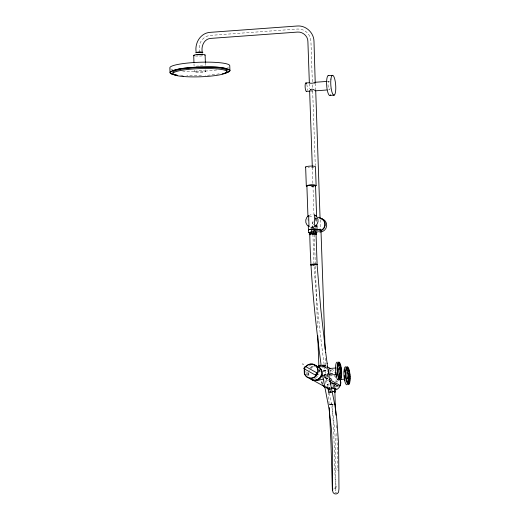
<?xml version="1.0" encoding="UTF-8"?>
<svg xmlns="http://www.w3.org/2000/svg" width="520" height="520" viewBox="0 0 520 520"><rect width="100%" height="100%" fill="white"/><g stroke="black" fill="none" stroke-linecap="round" stroke-linejoin="round"><path stroke-width="0.39" stroke-dasharray="2.6 1.95" d="M316.589 219.336L315.815 219.447L316.602 218.836M305.851 371.222L306.527 375.31M307.788 372.437L307.983 375.538M308.061 372.437L308.737 376.526M308.763 372.821L308.945 375.837L309.686 377.455M325.812 377.279L325.403 377.891L326.43 376.74L325.812 377.279L323.739 376.142L325.208 374.849L328.783 376.818L331.721 375.687M322.757 376.155L324.636 374.257L327.613 375.895M323.947 376.812L326.326 378.125L327.736 376.701M328.308 377.293L326.209 379.73A7.527 7.215 -61.1 0 0 325.364 383.519M328.127 377.923L327.184 378.872L326.326 378.125M323.668 376.097L325.137 374.81L328.686 373.555M323.739 375.596L326.293 373.965L328.016 373.594M314.502 83.674L314.99 83.272M315.699 227.682L314.802 228.02M313.865 84.019L314.23 83.791M333.86 488.28L336.187 487.701L337.675 488.358M309.199 216.951L313.32 215.579M308.627 215.566L311.675 214.5L313.293 214.597M312.546 90.298L311.058 90.864M315.536 218.322L316.251 218.133M315.042 217.38L315.679 217.191M333.457 386.737L334.88 386.432M328.731 373.984L326.995 374.348A7.085 6.786 -61.1 0 0 323.986 376.389M313.722 226.857L312.117 227.188L309.01 226.577M316.225 229.873L312.689 230.315M332.605 392.535L329.05 392.496L328.198 391.976L328.081 388.59L330.785 388.115M328.198 391.976L330.902 391.501M313.833 230.334L314.62 230.263M332.41 404.762L333.223 404.84L329.596 404.781L332.423 404.892M327.262 81.393L328.868 81.27M310.622 91.182L312.786 91.02M322.368 366.808L326.593 366.801M329.966 387.472A17.784 17.043 -61.1 0 1 329.459 387.517L328.51 387.589A7.085 6.786 -61.1 0 1 326.755 387.478M330.219 388.343L327.366 388.297A7.527 7.215 -61.1 0 1 326.157 387.946M324.584 380.946L325.293 380.939M328.081 388.59L328.933 389.11L331.065 389.135M331.168 392.503L329.108 392.379A3.049 0.461 -2 0 1 328.594 392.041L329.933 391.69A3.296 0.501 -2 0 1 331.5 391.553A3.139 0.474 -2 0 0 328.62 392.1A3.139 0.474 -2 0 0 331.168 392.503A3.296 0.501 -2 0 0 332.007 392.483M335.413 468.891L336.875 469.027M330.324 373.516L331.565 373.594A7.527 7.215 -61.1 0 1 333.346 374.205M313.762 228.208L310.453 227.364M335.985 486.642L336.765 486.863M310.55 227.435L311.857 228.15M331.546 369.096L335.094 371.053M324.519 366.951L326.651 368.128M330.2 370.084L334.464 372.431M324.356 375.596L325.358 376.149M324.331 377.299L328.38 379.951M328.484 380.731L324.935 378.775L327.697 378.573L327.444 371.475M308.744 370.103L309.445 370.487M306.033 374.218L308.25 375.447M326.151 387.29L327.971 388.291M326.196 388.018L329.231 389.695M329.407 383.923A4.394 0.663 -2 0 0 327.1 384.566L327.502 388.986M329.466 387.517L330.174 387.907L329.219 387.978A7.085 6.786 -61.1 0 1 325.786 387.29M330.239 378.04L332.007 379.632M329.959 377.878L331.721 379.476M333.457 384.651L334.932 385.885M324.636 374.257L325.208 374.849M327.1 384.566L327.62 384.878A4.394 0.663 -2 0 0 329.18 385.079M327.334 388.888L327.769 389.077A4.394 0.663 -2 0 0 331.5 389.304M315.244 218.186L315.815 219.447M322.361 384.248L321.737 382.882A7.085 6.786 -61.1 0 1 321.445 381.089M336.486 425.477L336.694 429.858M336.856 433.498L338.013 470.899M330.805 388.791L330.856 390.143M328.933 389.11L329.05 392.496M328.627 392.158L329.03 403.793M322.303 365.066A3.776 0.572 -2 0 1 326.04 365.515L326.222 370.591M325.436 358.215L325.695 365.508M315.452 83.259L315.718 90.779M320.249 219.726L320.561 228.508M325.124 365.547L325.299 370.624A2.853 0.429 -2 0 1 323.161 371.111M312.344 81.751L310.94 41.516A13.591 13.033 -60.9 0 0 297.31 29.042L210.516 35.373A12.084 11.544 -58 0 0 199.186 48.133L199.322 52.682M312.449 84.831L312.585 88.647M312.663 90.935L315.276 165.523M316.739 219.999L316.797 221.598M319.547 369.343L319.592 370.806M309.368 83.486L309.55 88.712M312.306 167.174L313.957 214.208M314.262 234.462L317.519 327.672M312.91 234.254L313.918 263.107M308.035 218.686L308.106 220.675M205.387 62.751L205.491 65.839M205.634 69.803L205.686 71.403A5.707 0.865 -2 0 1 197.028 72.416A5.707 0.865 -2 0 1 197.236 70.915A5.707 0.865 -2 0 1 205.686 71.403M194.006 63.876L194.083 66.189M194.22 70.155L194.279 71.754M321.295 365.176A3.425 0.52 -2 0 1 325.65 365.443A3.425 0.52 -2 0 1 322.361 366.151M314.457 234.611A3.139 0.474 -2 0 1 311.317 234.715M313.944 265.213A3.139 0.474 -2 0 1 312.383 265.2M332.189 404.424A374.394 89.934 84.9 0 1 334.841 469.684L335.485 489.625A26.494 0.592 88.2 0 0 335.803 477.951A62.972 2.815 89.7 0 1 335.654 451.341A318.689 301.405 -50.9 0 0 326.358 379.841L325.553 374.4A756.971 344.065 -87.5 0 1 314.028 265.506M315.263 265.252A3.133 0.689 -4.1 0 1 312.15 265.395M329.368 404.437A3.139 0.351 -3.5 0 1 333.548 404.027M318.519 230.744A3.425 0.52 -2 0 1 317.636 230.796M314.626 230.646A3.425 0.52 -2 0 1 314.535 230.133M336.596 492.434A3.081 2.905 -3.6 0 1 334.978 492.609M329.361 404.313A3.139 0.474 -2 0 1 333.548 403.949M219.135 73.82A27.092 4.095 -2 0 1 205.348 75.413M201.461 75.621A27.092 4.095 -2 0 1 186.784 75.608M183.105 75.361A27.092 4.095 -2 0 1 180.135 75.043M195.871 66.293A5.707 0.865 -2 0 1 202.774 65.943M314.243 186.114A4.323 0.657 -2 0 1 310.057 186.42M313.995 167.264A4.914 0.741 -2 0 1 308.061 167.583M313.632 186.316A4.914 0.741 -2 0 1 309.901 186.511M315.094 230.204A4.284 0.65 -2 0 1 311.877 230.406M314.938 234.65A3.705 0.559 -2 0 1 311.24 234.812M319.774 232.089A6.779 6.5 -61.1 0 1 318.643 231.972M314.548 229.138A6.779 6.5 -61.1 0 1 313.716 224.107M315.308 220.981A6.779 6.5 -61.1 0 1 316.628 219.811M320.053 231.101A6.779 6.5 -61.1 0 1 317.772 231.27M313.118 228.352A6.779 6.5 -61.1 0 1 312.884 221.656M315.204 219.024A6.779 6.5 -61.1 0 1 316.764 218.238M319.982 230.756A6.422 6.156 -61.1 0 1 318.909 230.932M313.417 228.156A6.422 6.156 -61.1 0 1 313.19 221.806M315.387 219.317A6.422 6.156 -61.1 0 1 316.355 218.777M306.761 84.338A4.284 1.04 85.8 0 1 307.112 90.376M329.427 81.939A4.284 1.04 85.8 0 0 328.048 83.727A4.284 1.04 85.8 0 0 329.082 89.609L329.361 89.804A4.284 1.04 85.8 0 0 330.194 86.827M228.579 67.067A29.971 4.53 -2 0 1 227.552 67.548M216.743 69.947A29.971 4.53 -2 0 1 182.663 71.084M172.679 69.628A29.971 4.53 -2 0 1 170.722 68.855M202.156 55.887A5.707 0.865 -2 0 1 195.292 55.959M322.342 366.613A2.853 0.429 -2 0 1 325.175 366.957A2.853 0.429 -2 0 1 322.296 367.484M323.453 370.13A3.776 0.572 -2 0 1 326.183 370.669A3.776 0.572 -2 0 1 322.413 371.287M320.534 371.274A3.776 0.572 -2 0 1 319.163 371.111M319.195 370.532A3.776 0.572 -2 0 1 319.807 370.396M326.04 365.515A3.776 0.572 -2 0 1 322.238 366.21M322.894 384.391A7.085 6.786 -61.1 0 1 322.212 380.257M322.036 383.422A7.527 7.215 -61.1 0 1 321.724 381.511M310.479 368.966A7.053 6.76 -61.1 0 1 315.231 366.574M311.149 367.367A7.053 6.76 -61.1 0 1 313.937 366.256M310.011 367.933A7.338 7.033 -61.1 0 1 313.905 365.976M337.207 381.024A7.527 7.215 -61.1 0 1 337.031 382.324M331.012 390.306A7.527 7.215 -61.1 0 1 325.683 385.431M319.085 369.649A7.053 6.76 -61.1 0 1 318.591 374.985M317.558 376.506A7.053 6.76 -61.1 0 1 316.673 377.351M316.18 377.715A7.053 6.76 -61.1 0 1 314.561 378.534M308.939 366.151A7.053 6.76 -61.1 0 1 310.557 365.332M334.308 375.635A7.085 6.786 -61.1 0 1 335.901 381.843M334.237 385.112A7.085 6.786 -61.1 0 1 332.852 386.328M329.986 373.477A17.784 17.043 -61.1 0 1 333.008 373.711M334.601 375.609A7.085 6.786 -61.1 0 1 335.406 376.487M336.778 381.017A7.085 6.786 -61.1 0 1 336.615 382.239M334.951 385.502A7.085 6.786 -61.1 0 1 333.567 386.718M330.122 369.772A3.27 0.793 85.8 0 1 330.389 373.744M321.555 365.241A2.853 0.429 -2 0 1 325.104 365.488A2.853 0.429 -2 0 1 322.244 366.074M323.213 370.272A2.853 0.429 -2 0 1 325.299 370.624M319.683 370.916A2.853 0.429 -2 0 1 319.696 370.695M333.567 384.95A4.394 0.663 -2 0 1 332.495 385.047M327.249 388.765A4.394 0.663 -2 0 1 329.557 388.122"/><path stroke-width="0.78" d="M341.081 377.397L339.053 378.593L339.807 374.173L341.458 372.008L340.171 364.559L339.118 362.986L338.604 363.006C336.447 367.829 336.986 374.55 339.742 379.048L340.71 378.469L341.081 377.397L341.458 372.008M344.207 372.138L344.552 369.408M349.512 382.044L348.686 383.682L348.173 383.695C345.416 379.197 344.877 372.476 347.035 367.653L347.549 367.634C350.363 371.683 350.097 377.319 349.512 382.044L347.484 383.24L348.114 380.66L348.231 376.779M304.187 369.753L304.317 373.522A7.338 7.033 -61.1 0 0 314.353 377.488A7.338 7.033 -61.1 0 0 316.784 366.548A7.338 7.033 -61.1 0 0 305.909 366.373M304.46 369.818L304.584 373.418L305.325 375.05A7.053 6.76 -61.1 0 0 315.224 376.551A7.053 6.76 -61.1 0 0 316.186 366.275A7.053 6.76 -61.1 0 0 306.118 366.561M332.846 489.567L332.618 490.36L332.534 451.308L331.513 429.76L329.011 408.616L322.491 374.978M316.803 226.597L316.81 225.817L314.717 226.356L314.32 214.948L314.815 215.124A6.422 6.156 -61.1 0 1 315.198 226.109L314.717 226.356M312.28 166.361L309.627 90.948L310.557 89.739M304.46 369.804L304.876 368.661M335.263 404.411L334.776 404.066A3.139 0.474 -2 0 0 334.23 403.995M335.263 404.307L334.88 391.872A3.139 0.474 -2 0 1 334.575 392.125M315.653 375.238L316.947 372.899L305.188 366.308L303.745 368.57L315.653 375.238L315.367 375.076L316.947 372.899M308.12 216.353L308.627 215.566L309.01 226.577A6.422 6.156 -61.1 0 1 308.601 215.579M304.148 368.856L305.591 366.594M339.651 370.019L341.029 367.861M348.082 374.666L349.459 372.509M340.639 366.041L339.372 367.985L337.994 363.636L339.118 362.986M349.07 370.688L347.802 372.632L346.944 369.33L345.891 367.757M339.8 372.132L341.309 369.896M348.608 376.22L349.732 374.543M338.981 366.165L340.171 364.559M347.412 370.812L348.601 369.207M348.238 378.82L349.888 376.656M339.684 376.012L341.465 374.056M348.114 380.66L349.895 378.703M338.513 364.683L339.651 363.519M346.944 369.33L348.082 368.166M339.424 377.52L341.341 375.888M347.854 382.168L349.772 380.543M326.456 81.452L315.204 82.277C313.775 83.31 309.654 83.564 309.699 82.882M310.564 89.739L311.188 89.343A2.119 1.71 15.7 0 1 313.352 89.531L315.594 90.74M319.748 230.178L320.502 229.138L316.869 229.71M346.424 368.284L347.549 367.634M334.646 392.119L334.906 391.989A3.049 0.461 -2 0 0 334.393 391.651L333.132 391.541M339.3 378.924L340.71 378.469M347.731 383.572L349.141 383.116M224.4 73.32L227.975 72.157L229.639 70.948L229.71 70.356C220.584 65.338 208.774 67.548 198.62 67.119C189.267 68.172 178.627 67.269 170.326 72.202L170.683 73.366L171.619 73.912L177.222 75.257M323.512 379.08L320.678 379.685A17.784 17.043 -61.1 0 1 316.673 380.465L315.718 380.536M335.589 386.276L340.476 385.619L340.288 380.101M308.659 232.57L311.512 231.992L315.699 231.978L317.038 232.55L316.94 229.73L315.601 229.158L311.415 229.171L308.562 229.749L308.659 232.57L309.329 232.856L309.387 234.546M308.406 226.064L308.99 226.571M317.655 229.567L318.454 229.463M328.133 75.647L332.28 75.348M309.894 91.234L306.156 91.292A4.284 1.04 85.8 0 1 305.117 86.47A4.284 1.04 85.8 0 1 305.942 82.953L309.413 82.752M315.679 90.812L326.95 89.986M330.096 95.427L334.237 95.127M329.303 368.498L335.972 368.01M329.947 374.972L335.868 374.543M340.6 379.457L344.299 379.191M331.494 388.122L334.334 388.154L335.185 388.674L335.303 392.06L334.451 391.541L332.319 391.515A3.139 0.474 -2 0 1 334.711 391.762M320.06 218.127L315.718 90.779M334.237 404.034L335.309 404.216L335.953 415.226M321.653 366.756L320.222 366.665A17.784 17.043 -61.1 0 0 317.707 366.431M318.006 217.204L320.197 218.133M314.32 214.948L316.44 216.06M315.204 82.277L313.983 41.327C313.885 32.663 305.799 25.168 297.122 26.013L210.139 32.351C200.265 32.955 194.266 43.609 196.274 52.767A3.049 0.507 -1.8 0 1 198.178 52.247A3.049 0.507 -1.8 0 1 201.494 52.26M327.281 366.75L330.122 368.316M329.115 379.353L340.476 385.619M329.192 381.121L337.714 385.821M312.293 379.847L325.078 386.9A7.085 6.786 -61.1 0 1 324.077 386.269M305.942 82.953L306.221 83.148A4.284 1.04 85.8 0 1 306.501 83.623M303.173 364.533L302.776 363.87M310.83 378.84L310.824 378.82A7.053 6.76 -61.1 0 0 322.153 371.832M344.734 379.548L344.994 380.763M336.303 374.901L336.563 376.116M327.113 363.129C329.297 382.928 335.498 402.044 337.019 421.96L338.591 444.048L338.969 488.793L338.585 492.122L337.571 493.402L336.063 494L334.457 493.753L333.19 492.726L332.365 489.957L331.012 443.989L329.459 411.236M344.513 378.268L344.227 375.499M335.894 372.262L336.174 374.296M325.683 352.365L327.145 363.396M320.983 364.228C315.308 321.139 310.668 277.836 309.771 234.358M325.721 352.625L320.781 308.984L317.083 264.563M329.238 407.57L329.42 410.501M334.334 388.154L334.451 391.541M320.964 230.145L325.124 349.297M316.127 185.588L315.464 166.692A4.914 0.741 -2 0 0 309.959 166.133A4.914 0.741 -2 0 0 305.799 167.2M315.536 185.608L316.628 216.801M316.933 225.602L317.077 229.6M316.368 232.264L316.427 233.955M316.05 234.15L317.109 264.635M315.601 229.158L315.699 231.978M309.342 82.739L307.899 41.698C308.126 36.088 302.484 31.551 297.499 32.078L210.893 38.389C203.989 38.727 200.817 46.553 202.371 52.585M317.798 335.777L318.851 365.768M313.606 231.985L313.664 233.675M311.415 229.171L311.512 231.992M310.089 232.278L310.147 233.974A3.705 0.559 -2 0 0 310.44 234.754M306.891 185.887L307.95 216.287M308.288 225.881L308.425 229.879M305.643 167.018L306.306 185.906M229.931 70.648L229.762 65.858A29.971 4.53 -2 0 0 200.447 62.225A29.971 4.53 -2 0 0 169.864 67.711L170.034 72.501M205.114 55.042L205.387 62.751M193.707 55.4L193.947 62.335M310.18 234.578A3.139 0.474 -2 0 1 312.526 233.792A3.139 0.474 -2 0 1 315.933 234.273M311.24 265.064A3.139 0.474 -2 0 1 313.593 264.277A3.139 0.474 -2 0 1 316.999 264.758M317.454 229.762A3.425 0.52 -2 0 1 320.554 230.425M318.988 365.898A3.425 0.52 -2 0 1 319.787 365.365M320.483 365.255A3.425 0.52 -2 0 1 321.295 365.176M311.123 265.187A3.133 0.689 -4.1 0 1 313.872 264.024A3.133 0.689 -4.1 0 1 316.894 264.752M201.975 52.351A3.049 0.507 -1.8 0 1 201.948 52.864M173.076 72.956A27.092 4.095 -2 0 1 200.48 67.457A27.092 4.095 -2 0 1 226.759 71.273M195.761 52.786A3.569 0.539 -2 0 1 200.356 52.13A3.569 0.539 -2 0 1 202.352 52.864M306.943 186.258A4.914 0.741 -2 0 1 311.259 185.003A4.914 0.741 -2 0 1 315.445 185.978M308.646 230.087A4.323 0.657 -2 0 1 313.216 229.073A4.323 0.657 -2 0 1 316.478 229.944M307.028 186.056A4.323 0.657 -2 0 1 311.818 185.081A4.323 0.657 -2 0 1 314.938 185.952M309.751 232.973A3.705 0.559 -2 0 1 312.163 232.031A3.705 0.559 -2 0 1 316.478 232.55M310.147 233.974A3.705 0.559 -2 0 1 315.38 233.747A3.705 0.559 -2 0 1 315.673 234.533M320.158 217.99A6.779 6.5 -61.1 0 1 320.613 230.932M321.588 218.777A6.779 6.5 -61.1 0 1 320.346 232.076M320.079 218.342A6.422 6.156 -61.1 0 1 320.508 230.6M306.703 91.39A4.284 1.04 85.8 0 1 306.436 91.487M330.661 94.776A9.99 2.425 85.8 0 1 326.788 86.762A9.99 2.425 85.8 0 1 328.77 75.666M194.409 55.809A5.707 0.865 -2 0 1 198.79 54.386A5.707 0.865 -2 0 1 204.893 55.276M175.084 74.952A29.971 4.53 -2 0 1 181.363 68.659A29.971 4.53 -2 0 1 221.864 67.73A29.971 4.53 -2 0 1 222.144 73.873M177.281 75.309A29.971 4.53 -2 0 1 175.883 75.094M196.969 54.912A3.569 0.539 -2 0 1 202.553 54.86M346.71 378.813A3.27 0.793 85.8 0 1 346.099 378.794M345.703 377.754A3.27 0.793 85.8 0 1 345.553 377.013M345.547 373.185A3.27 0.793 85.8 0 1 346.093 372.554M347.126 384.728A9.055 2.197 85.8 0 1 344.006 375.863A9.055 2.197 85.8 0 1 345.852 366.828M348.478 379.178A9.055 2.197 85.8 0 1 348.4 380.582M338.169 379.613A3.27 0.793 85.8 0 1 337.954 379.392M319.189 367.543A7.053 6.76 -61.1 0 1 322.003 371.254M323.622 385.892A7.085 6.786 -61.1 0 1 322.822 385.015M318.988 366.035A3.776 0.572 -2 0 1 321.328 365.118M325.039 387.374A7.527 7.215 -61.1 0 1 322.829 385.157M340.541 380.478A7.527 7.215 -61.1 0 1 335.712 389.961M330.128 374.757A3.27 0.793 85.8 0 1 328.829 371.709A3.27 0.793 85.8 0 1 329.726 368.732M338.696 380.081A9.055 2.197 85.8 0 1 335.575 371.209A9.055 2.197 85.8 0 1 337.422 362.18M338.598 363.935A9.055 2.197 85.8 0 1 339.125 365.586M339.826 377.182A9.055 2.197 85.8 0 1 339.619 378.255M320.561 369.239A7.053 6.76 -61.1 0 1 321.302 370.864M321.425 374.472A7.053 6.76 -61.1 0 1 320.158 377.247M319.774 377.728A7.053 6.76 -61.1 0 1 316.778 379.756M316.199 379.925A7.053 6.76 -61.1 0 1 311.571 379.438M317.974 366.866A7.053 6.76 -61.1 0 1 319.43 367.874M325.273 386.997A7.085 6.786 -61.1 0 1 324.331 386.282M314.093 365.072A7.053 6.76 -61.1 0 1 316.758 366.275M316.368 366.015A7.338 7.033 -61.1 0 1 321.055 376.331A7.338 7.033 -61.1 0 1 309.933 378.651M338.279 374.166A3.27 0.793 85.8 0 1 337.668 374.147M337.46 373.711A3.27 0.793 85.8 0 1 337.272 373.106M337.266 368.115A3.27 0.793 85.8 0 1 337.454 367.9M331.767 387.966A4.394 0.663 -2 0 1 335.368 388.856M330.48 383.819A4.394 0.663 -2 0 1 334.685 383.871A4.394 0.663 -2 0 1 335.693 384.481M330.922 79.105A9.99 2.425 85.8 0 0 333.6 95.108A9.99 2.425 85.8 0 0 335.25 81.497A9.99 2.425 85.8 0 0 330.922 79.105M183.144 76.486A27.092 4.095 -2 0 0 226.798 72.404A27.092 4.095 -2 0 0 190.125 69.225A27.092 4.095 -2 0 0 183.144 76.486M347.094 373.659A3.27 0.793 85.8 0 0 347.971 378.898A3.27 0.793 85.8 0 0 348.51 374.439A3.27 0.793 85.8 0 0 347.094 373.659M345.728 370.227A9.055 2.197 85.8 0 0 348.205 384.625A9.055 2.197 85.8 0 0 349.642 372.144A9.055 2.197 85.8 0 0 345.728 370.227M337.298 365.579A9.055 2.197 85.8 0 0 339.781 379.977A9.055 2.197 85.8 0 0 341.211 367.497A9.055 2.197 85.8 0 0 337.298 365.579M338.663 369.012A3.27 0.793 85.8 0 0 339.541 374.25A3.27 0.793 85.8 0 0 340.08 369.791A3.27 0.793 85.8 0 0 338.663 369.012"/></g></svg>
